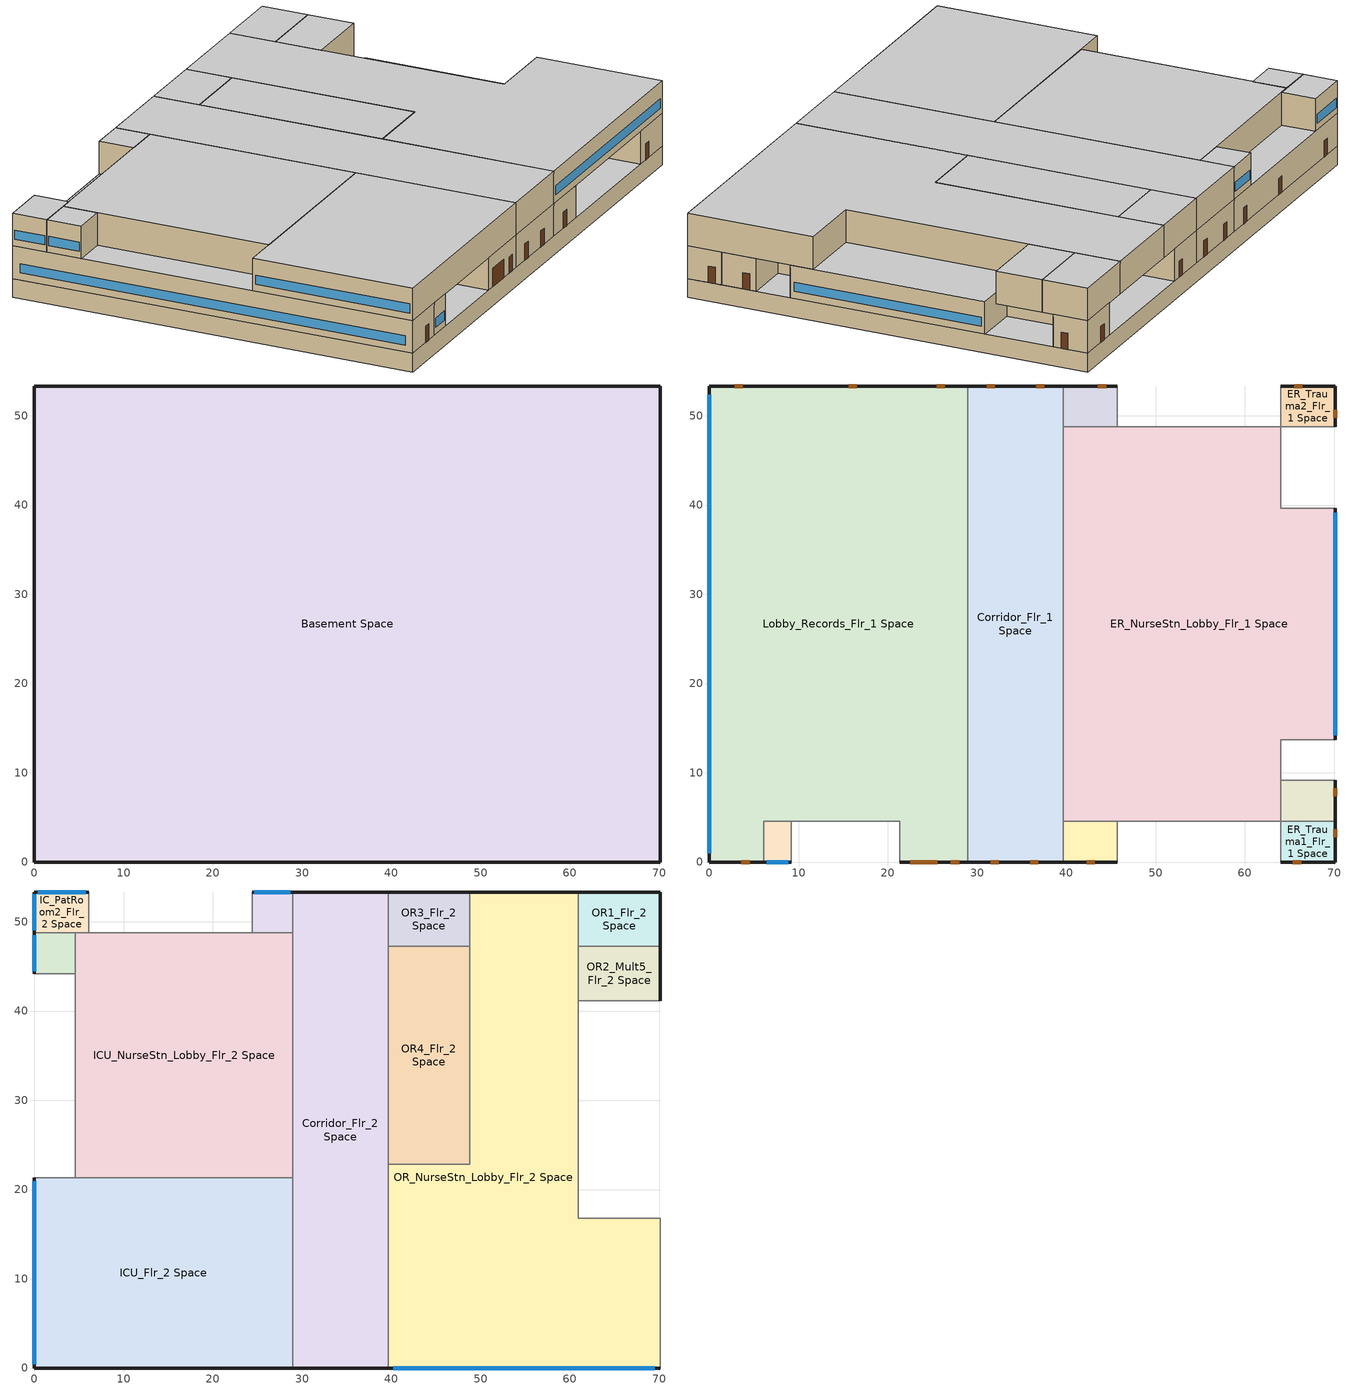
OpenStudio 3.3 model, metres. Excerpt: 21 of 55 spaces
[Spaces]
Basement Space
 floor adiabatic (ext_slab_8in_with_carpet): 70.1,53.34 70.1,0 0,0 0,53.34 z-2.44
 wall ground: 70.1,53.34 0,53.34 0,0 70.1,0 70.1,53.34 z-2.44:0
 ceiling adiabatic (int_slab_ceiling): 70.1,0 70.1,53.34 0,53.34 0,0 z0
ER_Exam1_Mult4_Flr_1 Space
 floor adiabatic (int_slab_floor): 45.72,4.57 45.72,0 39.62,0 39.62,4.57 z0
 wall outside (nonres_ext_wall): 39.62,0 45.72,0 z0:4.27
 wall adiabatic (int_wall): 45.72,0 45.72,4.57 39.62,4.57 39.62,0 z0:4.27
 door (Swinging Door_con): 42.29,0 43.2,0 z0:2.13
 ceiling adiabatic (int_slab_ceiling): 45.72,0 45.72,4.57 39.62,4.57 39.62,0 z4.27
ER_Trauma1_Flr_1 Space
 floor adiabatic (int_slab_floor): 70.1,4.57 70.1,0 64.01,0 64.01,4.57 z0
 wall outside (nonres_ext_wall): 64.01,0 70.1,0 70.1,4.57 z0:4.27
 wall adiabatic (int_wall): 70.1,4.57 64.01,4.57 64.01,0 z0:4.27
 door (Swinging Door_con): 70.1,2.76 70.1,3.67 / 65.38,0 66.29,0 z0:2.13
 ceiling adiabatic (int_slab_ceiling): 70.1,0 70.1,4.57 64.01,4.57 64.01,0 z4.27
ER_Exam3_Mult4_Flr_1 Space
 floor adiabatic (int_slab_floor): 70.1,9.14 70.1,4.57 64.01,4.57 64.01,9.14 z0
 wall outside (nonres_ext_wall): 70.1,4.57 70.1,9.14 z0:4.27
 wall adiabatic (int_wall): 70.1,9.14 64.01,9.14 64.01,4.57 70.1,4.57 z0:4.27
 door (Swinging Door_con): 70.1,7.36 70.1,8.27 z0:2.13
 ceiling adiabatic (int_slab_ceiling): 70.1,4.57 70.1,9.14 64.01,9.14 64.01,4.57 z4.27
ER_Trauma2_Flr_1 Space
 floor adiabatic (int_slab_floor): 70.1,53.34 70.1,48.77 64.01,48.77 64.01,53.34 z0
 wall outside (nonres_ext_wall): 70.1,48.77 70.1,53.34 64.01,53.34 z0:4.27
 wall adiabatic (int_wall): 64.01,53.34 64.01,48.77 70.1,48.77 z0:4.27
 door (Swinging Door_con): 70.1,49.79 70.1,50.7 / 66.43,53.34 65.52,53.34 z0:2.13
 ceiling adiabatic (int_slab_ceiling): 70.1,48.77 70.1,53.34 64.01,53.34 64.01,48.77 z4.27
ER_Triage_Mult4_Flr_1 Space
 floor adiabatic (int_slab_floor): 45.72,53.34 45.72,48.77 39.62,48.77 39.62,53.34 z0
 wall outside (nonres_ext_wall): 45.72,53.34 39.62,53.34 z0:4.27
 wall adiabatic (int_wall): 39.62,53.34 39.62,48.77 45.72,48.77 45.72,53.34 z0:4.27
 door (Swinging Door_con): 44.45,53.34 43.53,53.34 z0:2.13
 ceiling adiabatic (int_slab_ceiling): 45.72,48.77 45.72,53.34 39.62,53.34 39.62,48.77 z4.27
Office1_Mult4_Flr_1 Space
 floor adiabatic (int_slab_floor): 9.14,4.57 9.14,0 6.1,0 6.1,4.57 z0
 wall outside (nonres_ext_wall): 6.1,0 9.14,0 z0:4.27
 wall adiabatic (int_wall): 9.14,0 9.14,4.57 6.1,4.57 6.1,0 z0:4.27
 window (NonreseastWindow_U_0.57_SHGC_0.25): 6.41,0 8.84,0 z0.91:2.13
 ceiling adiabatic (int_slab_ceiling): 9.14,0 9.14,4.57 6.1,4.57 6.1,0 z4.27
Lobby_Records_Flr_1 Space
 floor adiabatic (int_slab_floor): 28.96,53.34 28.96,0 21.34,0 21.34,4.57 6.1,4.57 6.1,0 0,0 0,53.34 z0
 wall outside (nonres_ext_wall): 28.96,53.34 0,53.34 0,0 6.1,0 / 21.34,0 28.96,0 z0:4.27
 wall adiabatic (int_wall): 6.1,0 6.1,4.57 21.34,4.57 21.34,0 z0:4.27
 wall to Corridor_Flr_1 Space (Air_Wall): 28.96,15.24 28.96,53.34 z0:4.27
 wall to Corridor_Flr_1 Space (int_wall): 28.96,0 28.96,15.24 z0:4.27
 window (NonresWindow_U_0.57_SHGC_0.25): 0,52.34 0,1 z0.91:2.13
 door (Swinging Door_con): 27.05,0 27.97,0 / 3.59,0 4.5,0 / 26.37,53.34 25.46,53.34 / 3.75,53.34 2.84,53.34 / 16.51,53.34 15.59,53.34 z0:2.13
 door (Overhead Door_con): 22.48,0 25.53,0 z0:2.44
 ceiling adiabatic (int_slab_ceiling): 28.96,0 28.96,53.34 0,53.34 0,0 6.1,0 6.1,4.57 21.34,4.57 21.34,0 z4.27
Corridor_Flr_1 Space
 floor adiabatic (int_slab_floor): 39.62,53.34 39.62,0 28.96,0 28.96,53.34 z0
 wall outside (nonres_ext_wall): 39.62,53.34 28.96,53.34 / 28.96,0 39.62,0 z0:4.27
 wall adiabatic (int_wall): 39.62,0 39.62,53.34 z0:4.27
 door (Swinging Door_con): 35.95,0 36.87,0 / 31.97,53.34 31.05,53.34 / 31.5,0 32.41,0 / 37.53,53.34 36.62,53.34 z0:2.13
 ceiling adiabatic (int_slab_ceiling): 39.62,0 39.62,53.34 28.96,53.34 28.96,0 z4.27
ER_NurseStn_Lobby_Flr_1 Space
 floor adiabatic (int_slab_floor): 64.01,48.77 64.01,39.62 70.1,39.62 70.1,13.72 64.01,13.72 64.01,4.57 39.62,4.57 39.62,48.77 z0
 wall outside (nonres_ext_wall): 70.1,13.72 70.1,39.62 z0:4.27
 wall adiabatic (int_wall): 70.1,39.62 64.01,39.62 64.01,48.77 39.62,48.77 39.62,4.57 64.01,4.57 64.01,13.72 70.1,13.72 z0:4.27
 window (NonresWindow_U_0.57_SHGC_0.25): 70.1,14.2 70.1,39.14 z0.91:2.13
 ceiling adiabatic (int_slab_ceiling): 64.01,4.57 64.01,13.72 70.1,13.72 70.1,39.62 64.01,39.62 64.01,48.77 39.62,48.77 39.62,4.57 z4.27
IC_PatRoom1_Mult5_Flr_2 Space
 floor adiabatic (int_slab_floor): 28.96,53.34 28.96,48.77 24.38,48.77 24.38,53.34 z4.27
 wall outside (nonres_ext_wall): 28.96,53.34 24.38,53.34 z4.27:8.54
 wall adiabatic (int_wall): 24.38,53.34 24.38,48.77 28.96,48.77 28.96,53.34 z4.27:8.54
 window (NonresWindow_U_0.57_SHGC_0.25): 28.68,53.34 24.66,53.34 z5.18:6.4
 ceiling adiabatic (int_slab_ceiling): 28.96,48.77 28.96,53.34 24.38,53.34 24.38,48.77 z8.54
OR_NurseStn_Lobby_Flr_2 Space
 floor adiabatic (int_slab_floor): 60.96,53.34 60.96,16.76 70.1,16.76 70.1,0 39.62,0 39.62,22.86 48.77,22.86 48.77,53.34 z4.27
 wall outside (nonres_ext_wall): 60.96,53.34 48.77,53.34 / 39.62,0 70.1,0 z4.27:8.54
 wall adiabatic (int_wall): 48.77,53.34 48.77,22.86 39.62,22.86 39.62,0 / 70.1,0 70.1,16.76 60.96,16.76 60.96,53.34 z4.27:8.54
 window (NonreseastWindow_U_0.57_SHGC_0.25): 40.2,0 69.53,0 z5.18:6.4
 ceiling adiabatic (int_slab_ceiling): 70.1,0 70.1,16.76 60.96,16.76 60.96,53.34 48.77,53.34 48.77,22.86 39.62,22.86 39.62,0 z8.54
OR1_Flr_2 Space
 floor adiabatic (int_slab_floor): 70.1,53.34 70.1,47.24 60.96,47.24 60.96,53.34 z4.27
 wall outside (nonres_ext_wall): 70.1,47.24 70.1,53.34 60.96,53.34 z4.27:8.54
 wall adiabatic (int_wall): 60.96,53.34 60.96,47.24 70.1,47.24 z4.27:8.54
 ceiling adiabatic (int_slab_ceiling): 70.1,47.24 70.1,53.34 60.96,53.34 60.96,47.24 z8.54
OR2_Mult5_Flr_2 Space
 floor adiabatic (int_slab_floor): 70.1,47.24 70.1,41.15 60.96,41.15 60.96,47.24 z4.27
 wall outside (nonres_ext_wall): 70.1,41.15 70.1,47.24 z4.27:8.54
 wall adiabatic (int_wall): 70.1,47.24 60.96,47.24 60.96,41.15 70.1,41.15 z4.27:8.54
 ceiling adiabatic (int_slab_ceiling): 70.1,41.15 70.1,47.24 60.96,47.24 60.96,41.15 z8.54
OR4_Flr_2 Space
 floor adiabatic (int_slab_floor): 48.77,47.24 48.77,22.86 39.62,22.86 39.62,47.24 z4.27
 wall adiabatic (int_wall): 48.77,47.24 39.62,47.24 39.62,22.86 48.77,22.86 48.77,47.24 z4.27:8.54
 ceiling adiabatic (int_slab_ceiling): 48.77,22.86 48.77,47.24 39.62,47.24 39.62,22.86 z8.54
OR3_Flr_2 Space
 floor adiabatic (int_slab_floor): 48.77,53.34 48.77,47.24 39.62,47.24 39.62,53.34 z4.27
 wall outside (nonres_ext_wall): 48.77,53.34 39.62,53.34 z4.27:8.54
 wall adiabatic (int_wall): 39.62,53.34 39.62,47.24 48.77,47.24 48.77,53.34 z4.27:8.54
 ceiling adiabatic (int_slab_ceiling): 48.77,47.24 48.77,53.34 39.62,53.34 39.62,47.24 z8.54
IC_PatRoom2_Flr_2 Space
 floor adiabatic (int_slab_floor): 6.1,53.34 6.1,48.77 0,48.77 0,53.34 z4.27
 wall outside (nonres_ext_wall): 6.1,53.34 0,53.34 0,48.77 z4.27:8.54
 wall adiabatic (int_wall): 0,48.77 6.1,48.77 6.1,53.34 z4.27:8.54
 window (NonresWindow_U_0.57_SHGC_0.25): 5.73,53.34 0.37,53.34 / 0,53.07 0,49.04 z5.18:6.4
 ceiling adiabatic (int_slab_ceiling): 6.1,48.77 6.1,53.34 0,53.34 0,48.77 z8.54
IC_PatRoom3_Mult6_Flr_2 Space
 floor adiabatic (int_slab_floor): 4.57,48.77 4.57,44.2 0,44.2 0,48.77 z4.27
 wall outside (nonres_ext_wall): 0,48.77 0,44.2 z4.27:8.54
 wall adiabatic (int_wall): 0,44.2 4.57,44.2 4.57,48.77 0,48.77 z4.27:8.54
 window (NonresWindow_U_0.57_SHGC_0.25): 0,48.49 0,44.47 z5.18:6.4
 ceiling adiabatic (int_slab_ceiling): 4.57,44.2 4.57,48.77 0,48.77 0,44.2 z8.54
ICU_Flr_2 Space
 floor adiabatic (int_slab_floor): 28.96,21.34 28.96,0 0,0 0,21.34 z4.27
 wall outside (nonres_ext_wall): 0,21.34 0,0 28.96,0 z4.27:8.54
 wall adiabatic (int_wall): 28.96,0 28.96,21.34 0,21.34 z4.27:8.54
 window (NonresWindow_U_0.57_SHGC_0.25): 0,20.94 0,0.4 z5.18:6.4
 ceiling adiabatic (int_slab_ceiling): 28.96,0 28.96,21.34 0,21.34 0,0 z8.54
ICU_NurseStn_Lobby_Flr_2 Space
 floor adiabatic (int_slab_floor): 28.96,48.77 28.96,21.34 4.57,21.34 4.57,48.77 z4.27
 wall adiabatic (int_wall): 28.96,48.77 4.57,48.77 4.57,21.34 28.96,21.34 28.96,48.77 z4.27:8.54
 ceiling adiabatic (int_slab_ceiling): 28.96,21.34 28.96,48.77 4.57,48.77 4.57,21.34 z8.54
Corridor_Flr_2 Space
 floor adiabatic (int_slab_floor): 39.62,53.34 39.62,0 28.96,0 28.96,53.34 z4.27
 wall outside (nonres_ext_wall): 39.62,53.34 28.96,53.34 / 28.96,0 39.62,0 z4.27:8.54
 wall adiabatic (int_wall): 39.62,0 39.62,53.34 / 28.96,53.34 28.96,0 z4.27:8.54
 ceiling adiabatic (int_slab_ceiling): 39.62,0 39.62,53.34 28.96,53.34 28.96,0 z8.54
[Site]
Red Bluff: Latitude {deg}=40.15; Longitude {deg}=-122.25; Time Zone {hr}=-8; Elevation {m}=106; Terrain=City
[Building]
Hospital: North Axis {deg}=0; Default Construction Set=189.1-2009 - CZ5 - Office
[SizingPeriod:DesignDay] Rain Indicator=No; Snow Indicator=No; Day of Month=21; Daylight Saving Time Indicator=No; Dry-Bulb Temperature Range Modifier Type=DefaultMultipliers
Name | Maximum Dry-Bulb Temperature {C} | Daily Dry-Bulb Temperature Range {deltaC} | Barometric Pressure {Pa} | Wind Speed {m/s} | Wind Direction {deg} | Sky Clearness | Month | Day Type | Humidity Condition Type | Wetbulb or DewPoint at Maximum Dry-Bulb {C} | Solar Model Indicator | ASHRAE Clear Sky Optical Depth for Beam Irradiance | ASHRAE Clear Sky Optical Depth for Diffuse Irradiance
El Paso International Ap  Ut Ann Htg 99.6% Condns DB | -5.2 | 0 | 87865 | 2.2 | 20 | 0 | 12 | WinterDesignDay | Wetbulb | -5.2 | ASHRAEClearSky
El Paso International Ap  Ut Ann Clg .4% Condns DB=>MWB | 38.1 | 13 | 87865 | 3.9 | 280 |  | 7 | SummerDesignDay | Wetbulb | 18.1 | ASHRAETau | 0.605 | 1.547
Red Bluff Ann Htg 99.6% Condns DB | -1.1 | 0 | 100058 | 2.3 | 320 | 0 | 12 | WinterDesignDay | Wetbulb | -1.1 | ASHRAEClearSky
Red Bluff Ann Hum_n 99.6% Condns DP=>MCDB | 10.8 | 0 | 100058 | 2.3 | 320 | 0 | 12 | WinterDesignDay | Dewpoint | -9.9 | ASHRAEClearSky
[ClimateZones]
Climate Zone Institution Name 1=ASHRAE; Climate Zone Document Name 1=ANSI/ASHRAE Standard 169; Climate Zone Document Year 1=2006; Climate Zone Institution Name 2=CEC; Climate Zone Document Name 2=California Climate Zone Descriptions; Climate Zone Document Year 2=1995; Climate Zone Value 2=11
[Construction]
int_wall: G01 13mm gypsum board, G01 13mm gypsum board
Swinging Door_con: Opaque Door panel_con
Overhead Door_con: Overhead Door_con Panel
int_slab_floor: 100mm Normalweight concrete floor, CP02 CARPET PAD
InteriorFurnishings: Std Wood 6inch
Air_Wall: Air_Wall_Material
ext_slab_8in_with_carpet: 200mm Normalweight concrete floor, CP02 CARPET PAD
int_slab_ceiling: CP02 CARPET PAD, 100mm Normalweight concrete floor
nonres_ext_wall: 200mm Normalweight concrete wall, Nonres_Exterior_Wall_Insulation, G01 13mm gypsum board
NonresWindow_U_0.57_SHGC_0.25: Nonres Window Glazing Layer
NonreseastWindow_U_0.57_SHGC_0.25: Nonres East Glazing Layer
Interior Partition; Interior Door: G05 25mm wood
ExtSlabCarpet 4in ClimateZone 1-8: MAT-CC05 4 HW CONCRETE, CP02 CARPET PAD 1
ASHRAE 189.1-2009 ExtWall Mass ClimateZone 5: 1IN Stucco, 8IN Concrete HW, Wall Insulation [40], 1/2IN Gypsum
ASHRAE 189.1-2009 ExtRoof IEAD ClimateZone 2-5: Roof Membrane, Roof Insulation [21], Metal Decking
Interior Floor: F16 Acoustic tile, F05 Ceiling air space resistance, M11 100mm lightweight concrete
Interior Wall: G01a 19mm gypsum board, F04 Wall air space resistance, G01a 19mm gypsum board
Interior Ceiling: M11 100mm lightweight concrete, F05 Ceiling air space resistance, F16 Acoustic tile
ASHRAE 189.1-2009 ExtWindow ClimateZone 4-5: Theoretical Glass [207]
Exterior Door: F08 Metal surface 1, I01 25mm insulation board
Interior Window: Clear 3mm
[Material]
Name | Roughness | Thickness {m} | Conductivity {W/m-K} | Density {kg/m3} | Specific Heat {J/kg-K} | Thermal Absorptance | Solar Absorptance | Visible Absorptance
G01 13mm gypsum board | Smooth | 0.0127 | 0.16 | 800 | 1090 | 0.9 | 0.7 | 0.5
Std Wood 6inch | MediumSmooth | 0.15 | 0.12 | 540 | 1210 | 0.9 | 0.7 | 0.7
100mm Normalweight concrete floor | MediumRough | 0.1016 | 2.31 | 2322 | 832
200mm Normalweight concrete wall; 200mm Normalweight concrete floor | MediumRough | 0.2032 | 2.31 | 2322 | 832
G05 25mm wood | MediumSmooth | 0.0254 | 0.15 | 608 | 1630 | 0.9 | 0.5 | 0.5
MAT-CC05 4 HW CONCRETE | Rough | 0.1016 | 1.311 | 2240 | 836.8 | 0.9 | 0.85 | 0.85
1IN Stucco | Smooth | 0.0253 | 0.6918 | 1858 | 837 | 0.9 | 0.92 | 0.92
8IN Concrete HW | MediumRough | 0.2033 | 1.7296 | 2243 | 837 | 0.9 | 0.65 | 0.65
Wall Insulation [40] | MediumRough | 0.0794 | 0.0432 | 91 | 837 | 0.9 | 0.5 | 0.5
1/2IN Gypsum | Smooth | 0.0127 | 0.16 | 784.9 | 830 | 0.9 | 0.4 | 0.4
Roof Membrane | VeryRough | 0.0095 | 0.16 | 1121.29 | 1460 | 0.9 | 0.7 | 0.7
Roof Insulation [21] | MediumRough | 0.2105 | 0.049 | 265 | 836.8 | 0.9 | 0.7 | 0.7
Metal Decking | MediumSmooth | 0.0015 | 45.006 | 7680 | 418.4 | 0.9 | 0.6 | 0.6
F16 Acoustic tile | MediumSmooth | 0.0191 | 0.06 | 368 | 590 | 0.9 | 0.3 | 0.3
M11 100mm lightweight concrete | MediumRough | 0.1016 | 0.53 | 1280 | 840 | 0.9 | 0.5 | 0.5
G01a 19mm gypsum board | MediumSmooth | 0.019 | 0.16 | 800 | 1090 | 0.9 | 0.4 | 0.4
F08 Metal surface 1 | Smooth | 0.0008 | 45.28 | 7824 | 500 | 0.9 | 0.7 | 0.7
I01 25mm insulation board | MediumRough | 0.0254 | 0.03 | 43 | 1210 | 0.9 | 0.6 | 0.6
[Material:NoMass] Thermal Absorptance=0.9
Name | Roughness | Thermal Resistance {m2-K/W} | Solar Absorptance | Visible Absorptance
Opaque Door panel_con | MediumRough | 0.251572 | 0.7 | 0.7
Overhead Door_con Panel | MediumRough | 0.352 | 0.7 | 0.7
CP02 CARPET PAD | VeryRough | 0.21648 | 0.7 | 0.8
Air_Wall_Material | Rough | 0.207949 | 0.7
Nonres_Exterior_Wall_Insulation | MediumSmooth | 0.849259 | 0.7 | 0.7
CP02 CARPET PAD 1 | Smooth | 0.1 | 0.8 | 0.8
[WindowMaterial:SimpleGlazingSystem] U-Factor {W/m2-K}=3.23661; Solar Heat Gain Coefficient=0.25; Visible Transmittance=0.25
Nonres Window Glazing Layer; Nonres East Glazing Layer
[DefaultConstructionSet]
189.1-2009 - CZ5 - Office: Default Exterior Surface Constructions=Default Surface Constructions 13; Default Interior Surface Constructions=Default Surface Constructions 14; Default Ground Contact Surface Constructions=Default Surface Constructions 15; Default Exterior SubSurface Constructions=Default Sub Surface Constructions 9; Default Interior SubSurface Constructions=Default Sub Surface Constructions 10; Interior Partition Construction=Interior Partition
[DefaultSurfaceConstructions]
Name | Floor Construction | Wall Construction | Roof Ceiling Construction
Default Surface Constructions 13 | ExtSlabCarpet 4in ClimateZone 1-8 | ASHRAE 189.1-2009 ExtWall Mass ClimateZone 5 | ASHRAE 189.1-2009 ExtRoof IEAD ClimateZone 2-5
Default Surface Constructions 14 | Interior Floor | Interior Wall | Interior Ceiling
Default Surface Constructions 15 | ExtSlabCarpet 4in ClimateZone 1-8 | ExtSlabCarpet 4in ClimateZone 1-8 | ExtSlabCarpet 4in ClimateZone 1-8
[DefaultSubSurfaceConstructions]
Name | Fixed Window Construction | Operable Window Construction | Door Construction | Tubular Daylight Dome Construction | Tubular Daylight Diffuser Construction
Default Sub Surface Constructions 9 | ASHRAE 189.1-2009 ExtWindow ClimateZone 4-5 | ASHRAE 189.1-2009 ExtWindow ClimateZone 4-5 | Exterior Door | Interior Window | Interior Window
Default Sub Surface Constructions 10 | Interior Window | Interior Window | Interior Door
[Material:AirGap]
Name | Thermal Resistance {m2-K/W}
F05 Ceiling air space resistance | 0.18
F04 Wall air space resistance | 0.15
[WindowMaterial:Glazing] Optical Data Type=SpectralAverage; Thickness {m}=0.003; Back Side Solar Reflectance at Normal Incidence=0; Back Side Visible Reflectance at Normal Incidence=0; Infrared Transmittance at Normal Incidence=0; Dirt Correction Factor for Solar and Visible Transmittance=1; Solar Diffusing=No
Name | Solar Transmittance at Normal Incidence | Front Side Solar Reflectance at Normal Incidence | Visible Transmittance at Normal Incidence | Front Side Visible Reflectance at Normal Incidence | Front Side Infrared Hemispherical Emissivity | Back Side Infrared Hemispherical Emissivity | Conductivity {W/m-K}
Theoretical Glass [207] | 0.3311 | 0.6189 | 0.44 | 0.51 | 0.9 | 0.9 | 0.0133
Clear 3mm | 0.837 | 0.075 | 0.898 | 0.081 | 0.84 | 0.84 | 0.9
[ThermalZone] Use Ideal Air Loads=No
Name | Multiplier | Ceiling Height {m} | Volume {m3} | Thermostat
IC_PatRoom1_Mult5_Flr_2 | 5 | 4.2683 | 89.21 | IC_PatRoom1_Mult5_Flr_2 DualSPSched
Basement | 1 | 2.439 | 9120.27 | Basement DualSPSched
ER_Exam1_Mult4_Flr_1 | 4 | 4.2683 | 118.96 | ER_Exam1_Mult4_Flr_1 DualSPSched
ER_Trauma1_Flr_1 | 1 | 4.2683 | 118.96 | ER_Trauma1_Flr_1 DualSPSched
ER_Exam3_Mult4_Flr_1 | 4 | 4.2683 | 118.96 | ER_Exam3_Mult4_Flr_1 DualSPSched
ER_Trauma2_Flr_1 | 1 | 4.2683 | 118.96 | ER_Trauma2_Flr_1 DualSPSched
ER_Triage_Mult4_Flr_1 | 4 | 4.2683 | 118.96 | ER_Triage_Mult4_Flr_1 DualSPSched
Office1_Mult4_Flr_1 | 5 | 4.2683 | 59.5 | Office1_Mult4_Flr_1 DualSPSched
Lobby_Records_Flr_1 | 1 | 4.2683 | 6294.92 | Lobby_Records_Flr_1 DualSPSched
Corridor_Flr_1 | 1 | 4.2683 | 2428.79 | Corridor_Flr_1 DualSPSched
ER_NurseStn_Lobby_Flr_1 | 1 | 4.2683 | 5273.95 | ER_NurseStn_Lobby_Flr_1 DualSPSched
OR1_Flr_2 | 1 | 4.2683 | 237.91 | OR1_Flr_2 DualSPSched
OR2_Mult5_Flr_2 | 5 | 4.2683 | 237.91 | OR2_Mult5_Flr_2 DualSPSched
OR3_Flr_2 | 1 | 4.2683 | 237.91 | OR3_Flr_2 DualSPSched
OR4_Flr_2 | 1 | 4.2683 | 951.7 | OR4_Flr_2 DualSPSched
IC_PatRoom2_Flr_2 | 1 | 4.2683 | 118.96 | IC_PatRoom2_Flr_2 DualSPSched
IC_PatRoom3_Mult6_Flr_2 | 6 | 4.2683 | 89.21 | IC_PatRoom3_Mult6_Flr_2 DualSPSched
ICU_Flr_2 | 1 | 4.2683 | 2637.63 | ICU_Flr_2 DualSPSched
ICU_NurseStn_Lobby_Flr_2 | 1 | 4.2683 | 2854.51 | ICU_NurseStn_Lobby_Flr_2 DualSPSched
Corridor_Flr_2 | 1 | 4.2683 | 2428.79 | Corridor_Flr_2 DualSPSched
OR_NurseStn_Lobby_Flr_2 | 1 | 4.2683 | 4322.24 | OR_NurseStn_Lobby_Flr_2 DualSPSched
[Sizing:Zone] Zone Cooling Design Supply Air Temperature Input Method=SupplyAirTemperature; Zone Cooling Design Supply Air Temperature {C}=12.8; Zone Cooling Design Supply Air Temperature Difference {deltaC}=11.11; Zone Heating Design Supply Air Temperature Input Method=SupplyAirTemperature; Zone Heating Design Supply Air Temperature {C}=40; Zone Heating Design Supply Air Temperature Difference {deltaC}=11.11; Zone Cooling Design Supply Air Humidity Ratio {kg-H2O/kg-air}=0.0085; Zone Heating Design Supply Air Humidity Ratio {kg-H2O/kg-air}=0.008; Cooling Design Air Flow Rate {m3/s}=0; Cooling Minimum Air Flow {m3/s}=0; Cooling Minimum Air Flow Fraction=0; Heating Design Air Flow Method=DesignDay; Heating Design Air Flow Rate {m3/s}=0; Account for Dedicated Outdoor Air System=No; Dedicated Outdoor Air System Control Strategy=NeutralSupplyAir; Dedicated Outdoor Air Low Setpoint Temperature for Design {C}=autosize; Dedicated Outdoor Air High Setpoint Temperature for Design {C}=autosize
Name | Cooling Design Air Flow Method | Design Zone Air Distribution Effectiveness in Cooling Mode | Design Zone Air Distribution Effectiveness in Heating Mode | Design Minimum Zone Ventilation Efficiency | Cooling Minimum Air Flow per Zone Floor Area {m3/s-m2}
Corridor_NW_Flr_3; PhysTherapy_Flr_3; Corridor_Flr_5; Basement; Office1_Mult4_Flr_1; Lobby_Records_Flr_1; Corridor_Flr_1; ER_NurseStn_Lobby_Flr_1 | DesignDay | 1 | 1 | 0.6
PatRoom8_Flr_4; IC_PatRoom1_Mult5_Flr_2; PatRoom2_Flr_3; IC_PatRoom2_Flr_2; IC_PatRoom3_Mult6_Flr_2; ICU_Flr_2; PatRoom1_Mult10_Flr_4; PatRoom8_Flr_3 | DesignDayWithLimit |  |  |  | 0.00711111
ER_Exam1_Mult4_Flr_1; ER_Trauma1_Flr_1; ER_Exam3_Mult4_Flr_1; ER_Trauma2_Flr_1; ER_Triage_Mult4_Flr_1 | DesignDayWithLimit |  |  |  | 0.0142221
OR1_Flr_2; OR2_Mult5_Flr_2; OR3_Flr_2; OR4_Flr_2 | DesignDayWithLimit |  |  |  | 0.0177769
[Space] Part of Total Floor Area=Yes
Name | Thermal Zone | Design Specification Outdoor Air Object
IC_PatRoom1_Mult5_Flr_2 Space | IC_PatRoom1_Mult5_Flr_2 | SZ DSOA IC_PatRoom1_Mult5_Flr_2
Basement Space | Basement | SZ DSOA Basement
ER_Exam1_Mult4_Flr_1 Space | ER_Exam1_Mult4_Flr_1 | SZ DSOA ER_Exam1_Mult4_Flr_1
ER_Trauma1_Flr_1 Space | ER_Trauma1_Flr_1 | SZ DSOA ER_Trauma1_Flr_1
ER_Exam3_Mult4_Flr_1 Space | ER_Exam3_Mult4_Flr_1 | SZ DSOA ER_Exam3_Mult4_Flr_1
ER_Trauma2_Flr_1 Space | ER_Trauma2_Flr_1 | SZ DSOA ER_Trauma2_Flr_1
ER_Triage_Mult4_Flr_1 Space | ER_Triage_Mult4_Flr_1 | SZ DSOA ER_Triage_Mult4_Flr_1
Office1_Mult4_Flr_1 Space | Office1_Mult4_Flr_1 | SZ DSOA Office1_Mult4_Flr_1
Lobby_Records_Flr_1 Space | Lobby_Records_Flr_1 | SZ DSOA Lobby_Records_Flr_1
Corridor_Flr_1 Space | Corridor_Flr_1 | SZ DSOA Corridor_Flr_1
ER_NurseStn_Lobby_Flr_1 Space | ER_NurseStn_Lobby_Flr_1 | SZ DSOA ER_NurseStn_Lobby_Flr_1
OR1_Flr_2 Space | OR1_Flr_2 | SZ DSOA OR1_Flr_2
OR2_Mult5_Flr_2 Space | OR2_Mult5_Flr_2 | SZ DSOA OR2_Mult5_Flr_2
OR3_Flr_2 Space | OR3_Flr_2 | SZ DSOA OR3_Flr_2
OR4_Flr_2 Space | OR4_Flr_2 | SZ DSOA OR4_Flr_2
IC_PatRoom2_Flr_2 Space | IC_PatRoom2_Flr_2 | SZ DSOA IC_PatRoom2_Flr_2
IC_PatRoom3_Mult6_Flr_2 Space | IC_PatRoom3_Mult6_Flr_2 | SZ DSOA IC_PatRoom3_Mult6_Flr_2
ICU_Flr_2 Space | ICU_Flr_2 | SZ DSOA ICU_Flr_2
ICU_NurseStn_Lobby_Flr_2 Space | ICU_NurseStn_Lobby_Flr_2 | SZ DSOA ICU_NurseStn_Lobby_Flr_2
Corridor_Flr_2 Space | Corridor_Flr_2 | SZ DSOA Corridor_Flr_2
OR_NurseStn_Lobby_Flr_2 Space | OR_NurseStn_Lobby_Flr_2 | SZ DSOA OR_NurseStn_Lobby_Flr_2
[ThermostatSetpoint:DualSetpoint] Heating Setpoint Temperature Schedule=HTGSETP_SCH; Cooling Setpoint Temperature Schedule=CLGSETP_SCH
IC_PatRoom1_Mult5_Flr_2 DualSPSched; Basement DualSPSched; ER_Exam1_Mult4_Flr_1 DualSPSched; ER_Trauma1_Flr_1 DualSPSched; ER_Exam3_Mult4_Flr_1 DualSPSched; ER_Trauma2_Flr_1 DualSPSched; ER_Triage_Mult4_Flr_1 DualSPSched; Office1_Mult4_Flr_1 DualSPSched; Lobby_Records_Flr_1 DualSPSched; Corridor_Flr_1 DualSPSched; ER_NurseStn_Lobby_Flr_1 DualSPSched; OR1_Flr_2 DualSPSched; OR2_Mult5_Flr_2 DualSPSched; OR3_Flr_2 DualSPSched; OR4_Flr_2 DualSPSched; IC_PatRoom2_Flr_2 DualSPSched; IC_PatRoom3_Mult6_Flr_2 DualSPSched; ICU_Flr_2 DualSPSched; ICU_NurseStn_Lobby_Flr_2 DualSPSched; Corridor_Flr_2 DualSPSched; OR_NurseStn_Lobby_Flr_2 DualSPSched
[People:Definition] Number of People Calculation Method=People; Fraction Radiant=0.3; Enable ASHRAE 55 Comfort Warnings=No; Mean Radiant Temperature Calculation Type=ZoneAveraged; Thermal Comfort Model Type 1=FANGER
Name | Number of People {people}
Corridor_Flr_1 Definition; Corridor_Flr_2 Definition | 6.1228
Basement Definition | 100.5885
ER_Exam1_Mult4_Flr_1 Definition; ER_Trauma1_Flr_1 Definition; ER_Exam3_Mult4_Flr_1 Definition; ER_Trauma2_Flr_1 Definition; ER_Triage_Mult4_Flr_1 Definition | 5.9976
Office1_Mult4_Flr_1 Definition | 1.05
Lobby_Records_Flr_1 Definition | 21.1586
ER_NurseStn_Lobby_Flr_1 Definition | 17.7269
OR1_Flr_2 Definition; OR2_Mult5_Flr_2 Definition; OR3_Flr_2 Definition | 2.9988
OR4_Flr_2 Definition | 11.9956
IC_PatRoom1_Mult5_Flr_2 Definition; IC_PatRoom3_Mult6_Flr_2 Definition | 1.1244
IC_PatRoom2_Flr_2 Definition | 1.4994
ICU_Flr_2 Definition | 33.2462
ICU_NurseStn_Lobby_Flr_2 Definition | 9.5946
OR_NurseStn_Lobby_Flr_2 Definition | 14.528
[People] Activity Level Schedule=ACTIVITY_SCH; Work Efficiency Schedule=WORK_EFF_SCH; Clothing Insulation Schedule=CLOTHING_SCH; Air Velocity Schedule=AIR_VELO_SCH; Multiplier=1
Name | People Definition | Space or SpaceType | Number of People Schedule
Corridor_Flr_1 | Corridor_Flr_1 Definition | Corridor_Flr_1 Space | BLDG_OCC_EXTD_SCH
Basement | Basement Definition | Basement Space | BLDG_OCC_SCH
ER_Exam1_Mult4_Flr_1 | ER_Exam1_Mult4_Flr_1 Definition | ER_Exam1_Mult4_Flr_1 Space | BLDG_OCC_EXTD_SCH
ER_Trauma1_Flr_1 | ER_Trauma1_Flr_1 Definition | ER_Trauma1_Flr_1 Space | BLDG_OCC_EXTD_SCH
ER_Exam3_Mult4_Flr_1 | ER_Exam3_Mult4_Flr_1 Definition | ER_Exam3_Mult4_Flr_1 Space | BLDG_OCC_EXTD_SCH
ER_Trauma2_Flr_1 | ER_Trauma2_Flr_1 Definition | ER_Trauma2_Flr_1 Space | BLDG_OCC_EXTD_SCH
ER_Triage_Mult4_Flr_1 | ER_Triage_Mult4_Flr_1 Definition | ER_Triage_Mult4_Flr_1 Space | BLDG_OCC_EXTD_SCH
Office1_Mult4_Flr_1 | Office1_Mult4_Flr_1 Definition | Office1_Mult4_Flr_1 Space | BLDG_OCC_SCH
Lobby_Records_Flr_1 | Lobby_Records_Flr_1 Definition | Lobby_Records_Flr_1 Space | BLDG_OCC_SCH
ER_NurseStn_Lobby_Flr_1 | ER_NurseStn_Lobby_Flr_1 Definition | ER_NurseStn_Lobby_Flr_1 Space | BLDG_OCC_EXTD_SCH
OR1_Flr_2 | OR1_Flr_2 Definition | OR1_Flr_2 Space | BLDG_OCC_SCH
OR2_Mult5_Flr_2 | OR2_Mult5_Flr_2 Definition | OR2_Mult5_Flr_2 Space | BLDG_OCC_SCH
OR3_Flr_2 | OR3_Flr_2 Definition | OR3_Flr_2 Space | BLDG_OCC_SCH
OR4_Flr_2 | OR4_Flr_2 Definition | OR4_Flr_2 Space | BLDG_OCC_SCH
IC_PatRoom1_Mult5_Flr_2 | IC_PatRoom1_Mult5_Flr_2 Definition | IC_PatRoom1_Mult5_Flr_2 Space | BLDG_OCC_EXTD_SCH
IC_PatRoom2_Flr_2 | IC_PatRoom2_Flr_2 Definition | IC_PatRoom2_Flr_2 Space | BLDG_OCC_EXTD_SCH
IC_PatRoom3_Mult6_Flr_2 | IC_PatRoom3_Mult6_Flr_2 Definition | IC_PatRoom3_Mult6_Flr_2 Space | BLDG_OCC_EXTD_SCH
ICU_Flr_2 | ICU_Flr_2 Definition | ICU_Flr_2 Space | BLDG_OCC_EXTD_SCH
ICU_NurseStn_Lobby_Flr_2 | ICU_NurseStn_Lobby_Flr_2 Definition | ICU_NurseStn_Lobby_Flr_2 Space | BLDG_OCC_EXTD_SCH
Corridor_Flr_2 | Corridor_Flr_2 Definition | Corridor_Flr_2 Space | BLDG_OCC_EXTD_SCH
OR_NurseStn_Lobby_Flr_2 | OR_NurseStn_Lobby_Flr_2 Definition | OR_NurseStn_Lobby_Flr_2 Space | BLDG_OCC_EXTD_SCH
[Lights:Definition] Design Level Calculation Method=Watts/Area; Fraction Radiant=0.7; Fraction Visible=0.2; Return Air Fraction=0; Return Air Fraction Calculated from Plenum Temperature=No
Name | Watts per Space Floor Area {W/m2}
IC_PatRoom1_Mult5_Flr_2_Lights Definition; IC_PatRoom2_Flr_2_Lights Definition; IC_PatRoom3_Mult6_Flr_2_Lights Definition; ICU_Flr_2_Lights Definition | 8.61113
OR1_Flr_2_Lights Definition; OR2_Mult5_Flr_2_Lights Definition; OR3_Flr_2_Lights Definition; OR4_Flr_2_Lights Definition | 23.6806
Basement_Lights Definition; Office1_Mult4_Flr_1_Lights Definition; Corridor_Flr_1_Lights Definition; ICU_NurseStn_Lobby_Flr_2_Lights Definition; Corridor_Flr_2_Lights Definition | 10.7639
ER_Exam1_Mult4_Flr_1_Lights Definition; ER_Trauma1_Flr_1_Lights Definition; ER_Exam3_Mult4_Flr_1_Lights Definition; ER_Trauma2_Flr_1_Lights Definition; ER_Triage_Mult4_Flr_1_Lights Definition | 29.0626
Lobby_Records_Flr_1_Lights Definition | 13.7778
ER_NurseStn_Lobby_Flr_1_Lights Definition | 12.0556
OR_NurseStn_Lobby_Flr_2_Lights Definition | 12.7014
[Lights] Fraction Replaceable=1
Name | Lights Definition | Space or SpaceType | Schedule
IC_PatRoom1_Mult5_Flr_2_Lights | IC_PatRoom1_Mult5_Flr_2_Lights Definition | IC_PatRoom1_Mult5_Flr_2 Space | BLDG_LIGHT_EXTD_SCH
OR1_Flr_2_Lights | OR1_Flr_2_Lights Definition | OR1_Flr_2 Space | BLDG_LIGHT_SCH
Basement_Lights | Basement_Lights Definition | Basement Space | BLDG_LIGHT_OFFICE_BSMT_SCH
ER_Exam1_Mult4_Flr_1_Lights | ER_Exam1_Mult4_Flr_1_Lights Definition | ER_Exam1_Mult4_Flr_1 Space | BLDG_LIGHT_EXAM_SCH
ER_Trauma1_Flr_1_Lights | ER_Trauma1_Flr_1_Lights Definition | ER_Trauma1_Flr_1 Space | BLDG_LIGHT_EXTD_SCH
ER_Exam3_Mult4_Flr_1_Lights | ER_Exam3_Mult4_Flr_1_Lights Definition | ER_Exam3_Mult4_Flr_1 Space | BLDG_LIGHT_EXAM_SCH
ER_Trauma2_Flr_1_Lights | ER_Trauma2_Flr_1_Lights Definition | ER_Trauma2_Flr_1 Space | BLDG_LIGHT_EXTD_SCH
ER_Triage_Mult4_Flr_1_Lights | ER_Triage_Mult4_Flr_1_Lights Definition | ER_Triage_Mult4_Flr_1 Space | BLDG_LIGHT_EXTD_SCH
Office1_Mult4_Flr_1_Lights | Office1_Mult4_Flr_1_Lights Definition | Office1_Mult4_Flr_1 Space | BLDG_LIGHT_OFFICE_SCH
Lobby_Records_Flr_1_Lights | Lobby_Records_Flr_1_Lights Definition | Lobby_Records_Flr_1 Space | BLDG_LIGHT_LOBBYFLR1_SCH
Corridor_Flr_1_Lights | Corridor_Flr_1_Lights Definition | Corridor_Flr_1 Space | BLDG_LIGHT_CORRIDOR_SCH
ER_NurseStn_Lobby_Flr_1_Lights | ER_NurseStn_Lobby_Flr_1_Lights Definition | ER_NurseStn_Lobby_Flr_1 Space | BLDG_LIGHT_NURSEFLR1_SCH
OR2_Mult5_Flr_2_Lights | OR2_Mult5_Flr_2_Lights Definition | OR2_Mult5_Flr_2 Space | BLDG_LIGHT_SCH
OR3_Flr_2_Lights | OR3_Flr_2_Lights Definition | OR3_Flr_2 Space | BLDG_LIGHT_SCH
OR4_Flr_2_Lights | OR4_Flr_2_Lights Definition | OR4_Flr_2 Space | BLDG_LIGHT_SCH
IC_PatRoom2_Flr_2_Lights | IC_PatRoom2_Flr_2_Lights Definition | IC_PatRoom2_Flr_2 Space | BLDG_LIGHT_EXTD_SCH
IC_PatRoom3_Mult6_Flr_2_Lights | IC_PatRoom3_Mult6_Flr_2_Lights Definition | IC_PatRoom3_Mult6_Flr_2 Space | BLDG_LIGHT_EXTD_SCH
ICU_Flr_2_Lights | ICU_Flr_2_Lights Definition | ICU_Flr_2 Space | BLDG_LIGHT_EXTD_SCH
ICU_NurseStn_Lobby_Flr_2_Lights | ICU_NurseStn_Lobby_Flr_2_Lights Definition | ICU_NurseStn_Lobby_Flr_2 Space | BLDG_LIGHT_EXTD_SCH
Corridor_Flr_2_Lights | Corridor_Flr_2_Lights Definition | Corridor_Flr_2 Space | BLDG_LIGHT_CORRIDOR_SCH
OR_NurseStn_Lobby_Flr_2_Lights | OR_NurseStn_Lobby_Flr_2_Lights Definition | OR_NurseStn_Lobby_Flr_2 Space | BLDG_LIGHT_NURSEFLR234_SCH
[SpaceInfiltration:DesignFlowRate] Schedule=INFIL_SCH_PNNL; Design Flow Rate Calculation Method=Flow/ExteriorArea; Flow per Exterior Surface Area {m3/s-m2}=0.00102413; Constant Term Coefficient=0; Temperature Term Coefficient=0; Velocity Term Coefficient=0.224; Velocity Squared Term Coefficient=0
Name | Space or SpaceType
OR1_Flr_2_Infiltration | OR1_Flr_2 Space
Basement_Infiltration | Basement Space
ER_Exam1_Mult4_Flr_1_Infiltration | ER_Exam1_Mult4_Flr_1 Space
ER_Trauma1_Flr_1_Infiltration | ER_Trauma1_Flr_1 Space
ER_Exam3_Mult4_Flr_1_Infiltration | ER_Exam3_Mult4_Flr_1 Space
ER_Trauma2_Flr_1_Infiltration | ER_Trauma2_Flr_1 Space
ER_Triage_Mult4_Flr_1_Infiltration | ER_Triage_Mult4_Flr_1 Space
Office1_Mult4_Flr_1_Infiltration | Office1_Mult4_Flr_1 Space
Lobby_Records_Flr_1_Infiltration | Lobby_Records_Flr_1 Space
Corridor_Flr_1_Infiltration | Corridor_Flr_1 Space
ER_NurseStn_Lobby_Flr_1_Infiltration | ER_NurseStn_Lobby_Flr_1 Space
OR2_Mult5_Flr_2_Infiltration | OR2_Mult5_Flr_2 Space
OR3_Flr_2_Infiltration | OR3_Flr_2 Space
OR4_Flr_2_Infiltration | OR4_Flr_2 Space
IC_PatRoom1_Mult5_Flr_2_Infiltration | IC_PatRoom1_Mult5_Flr_2 Space
IC_PatRoom2_Flr_2_Infiltration | IC_PatRoom2_Flr_2 Space
IC_PatRoom3_Mult6_Flr_2_Infiltration | IC_PatRoom3_Mult6_Flr_2 Space
ICU_Flr_2_Infiltration | ICU_Flr_2 Space
ICU_NurseStn_Lobby_Flr_2_Infiltration | ICU_NurseStn_Lobby_Flr_2 Space
Corridor_Flr_2_Infiltration | Corridor_Flr_2 Space
OR_NurseStn_Lobby_Flr_2_Infiltration | OR_NurseStn_Lobby_Flr_2 Space
[InternalMass:Definition] Construction=InteriorFurnishings; Design Level Calculation Method=SurfaceArea
Name | Surface Area {m2}
Basement_InternalMass_1 Definition | 7478.69
ER_Exam1_Mult4_Flr_1_InternalMass_1 Definition; ER_Trauma1_Flr_1_InternalMass_1 Definition; ER_Exam3_Mult4_Flr_1_InternalMass_1 Definition; ER_Trauma2_Flr_1_InternalMass_1 Definition; ER_Triage_Mult4_Flr_1_InternalMass_1 Definition; IC_PatRoom2_Flr_2_InternalMass_1 Definition | 55.7418
Office1_Mult4_Flr_1_InternalMass_1 Definition | 27.8709
Lobby_Records_Flr_1_InternalMass_1 Definition | 2949.62
Corridor_Flr_1_InternalMass_1 Definition; Corridor_Flr_2_InternalMass_1 Definition | 1138.06
ER_NurseStn_Lobby_Flr_1_InternalMass_1 Definition | 2471.22
OR1_Flr_2_InternalMass_1 Definition; OR2_Mult5_Flr_2_InternalMass_1 Definition; OR3_Flr_2_InternalMass_1 Definition | 111.4836
OR4_Flr_2_InternalMass_1 Definition | 445.9346
IC_PatRoom1_Mult5_Flr_2_InternalMass_1 Definition; IC_PatRoom3_Mult6_Flr_2_InternalMass_1 Definition | 41.8064
ICU_Flr_2_InternalMass_1 Definition | 1235.93
ICU_NurseStn_Lobby_Flr_2_InternalMass_1 Definition | 1337.54
OR_NurseStn_Lobby_Flr_2_InternalMass_1 Definition | 2025.29
[InternalMass] Multiplier=1
Name | Internal Mass Definition | Space or SpaceType
Basement_InternalMass_1 | Basement_InternalMass_1 Definition | Basement Space
ER_Exam1_Mult4_Flr_1_InternalMass_1 | ER_Exam1_Mult4_Flr_1_InternalMass_1 Definition | ER_Exam1_Mult4_Flr_1 Space
ER_Trauma1_Flr_1_InternalMass_1 | ER_Trauma1_Flr_1_InternalMass_1 Definition | ER_Trauma1_Flr_1 Space
ER_Exam3_Mult4_Flr_1_InternalMass_1 | ER_Exam3_Mult4_Flr_1_InternalMass_1 Definition | ER_Exam3_Mult4_Flr_1 Space
ER_Trauma2_Flr_1_InternalMass_1 | ER_Trauma2_Flr_1_InternalMass_1 Definition | ER_Trauma2_Flr_1 Space
ER_Triage_Mult4_Flr_1_InternalMass_1 | ER_Triage_Mult4_Flr_1_InternalMass_1 Definition | ER_Triage_Mult4_Flr_1 Space
Office1_Mult4_Flr_1_InternalMass_1 | Office1_Mult4_Flr_1_InternalMass_1 Definition | Office1_Mult4_Flr_1 Space
Lobby_Records_Flr_1_InternalMass_1 | Lobby_Records_Flr_1_InternalMass_1 Definition | Lobby_Records_Flr_1 Space
Corridor_Flr_1_InternalMass_1 | Corridor_Flr_1_InternalMass_1 Definition | Corridor_Flr_1 Space
ER_NurseStn_Lobby_Flr_1_InternalMass_1 | ER_NurseStn_Lobby_Flr_1_InternalMass_1 Definition | ER_NurseStn_Lobby_Flr_1 Space
OR1_Flr_2_InternalMass_1 | OR1_Flr_2_InternalMass_1 Definition | OR1_Flr_2 Space
OR2_Mult5_Flr_2_InternalMass_1 | OR2_Mult5_Flr_2_InternalMass_1 Definition | OR2_Mult5_Flr_2 Space
OR3_Flr_2_InternalMass_1 | OR3_Flr_2_InternalMass_1 Definition | OR3_Flr_2 Space
OR4_Flr_2_InternalMass_1 | OR4_Flr_2_InternalMass_1 Definition | OR4_Flr_2 Space
IC_PatRoom1_Mult5_Flr_2_InternalMass_1 | IC_PatRoom1_Mult5_Flr_2_InternalMass_1 Definition | IC_PatRoom1_Mult5_Flr_2 Space
IC_PatRoom2_Flr_2_InternalMass_1 | IC_PatRoom2_Flr_2_InternalMass_1 Definition | IC_PatRoom2_Flr_2 Space
IC_PatRoom3_Mult6_Flr_2_InternalMass_1 | IC_PatRoom3_Mult6_Flr_2_InternalMass_1 Definition | IC_PatRoom3_Mult6_Flr_2 Space
ICU_Flr_2_InternalMass_1 | ICU_Flr_2_InternalMass_1 Definition | ICU_Flr_2 Space
ICU_NurseStn_Lobby_Flr_2_InternalMass_1 | ICU_NurseStn_Lobby_Flr_2_InternalMass_1 Definition | ICU_NurseStn_Lobby_Flr_2 Space
Corridor_Flr_2_InternalMass_1 | Corridor_Flr_2_InternalMass_1 Definition | Corridor_Flr_2 Space
OR_NurseStn_Lobby_Flr_2_InternalMass_1 | OR_NurseStn_Lobby_Flr_2_InternalMass_1 Definition | OR_NurseStn_Lobby_Flr_2 Space
[ElectricEquipment:Definition] Design Level Calculation Method=EquipmentLevel; Fraction Latent=0; Fraction Radiant=0.5; Fraction Lost=0
Name | Design Level {W}
ER_Exam3_Mult4_Flr_1_MiscPlug_Equip Definition; ER_Exam1_Mult4_Flr_1_MiscPlug_Equip Definition | 449.8365
IC_PatRoom3_Mult6_Flr_2_MiscPlug_Equip Definition; IC_PatRoom1_Mult5_Flr_2_MiscPlug_Equip Definition | 674.7548
OR3_Flr_2_MiscPlug_Equip Definition; OR2_Mult5_Flr_2_MiscPlug_Equip Definition; OR1_Flr_2_MiscPlug_Equip Definition | 2399.13
Basement_MiscPlug_Equip Definition | 30176.5
ER_Trauma1_Flr_1_MiscPlug_Equip Definition; ER_Trauma2_Flr_1_MiscPlug_Equip Definition | 1199.56
ER_Triage_Mult4_Flr_1_MiscPlug_Equip Definition | 599.9803
Office1_Mult4_Flr_1_MiscPlug_Equip Definition | 164.9958
Lobby_Records_Flr_1_MiscPlug_Equip Definition | 1592.8
ER_NurseStn_Lobby_Flr_1_MiscPlug_Equip Definition | 18077
OR4_Flr_2_MiscPlug_Equip Definition | 9596.51
IC_PatRoom2_Flr_2_MiscPlug_Equip Definition | 899.673
ICU_Flr_2_MiscPlug_Equip Definition | 19947.9
ICU_NurseStn_Lobby_Flr_2_MiscPlug_Equip Definition | 14391.9
OR_NurseStn_Lobby_Flr_2_MiscPlug_Equip Definition | 11331.5
[ElectricEquipment]
Name | Electric Equipment Definition | Space or SpaceType | Schedule
ER_Exam3_Mult4_Flr_1_MiscPlug_Equip | ER_Exam3_Mult4_Flr_1_MiscPlug_Equip Definition | ER_Exam3_Mult4_Flr_1 Space | BLDG_EQUIP_EXTD_SCH
IC_PatRoom3_Mult6_Flr_2_MiscPlug_Equip | IC_PatRoom3_Mult6_Flr_2_MiscPlug_Equip Definition | IC_PatRoom3_Mult6_Flr_2 Space | BLDG_EQUIP_EXTD_SCH
OR3_Flr_2_MiscPlug_Equip | OR3_Flr_2_MiscPlug_Equip Definition | OR3_Flr_2 Space | BLDG_EQUIP_SCH
OR2_Mult5_Flr_2_MiscPlug_Equip | OR2_Mult5_Flr_2_MiscPlug_Equip Definition | OR2_Mult5_Flr_2 Space | BLDG_EQUIP_SCH
Basement_MiscPlug_Equip | Basement_MiscPlug_Equip Definition | Basement Space | BLDG_EQUIP_SCH
ER_Exam1_Mult4_Flr_1_MiscPlug_Equip | ER_Exam1_Mult4_Flr_1_MiscPlug_Equip Definition | ER_Exam1_Mult4_Flr_1 Space | BLDG_EQUIP_EXTD_SCH
ER_Trauma1_Flr_1_MiscPlug_Equip | ER_Trauma1_Flr_1_MiscPlug_Equip Definition | ER_Trauma1_Flr_1 Space | BLDG_EQUIP_EXTD_SCH
ER_Trauma2_Flr_1_MiscPlug_Equip | ER_Trauma2_Flr_1_MiscPlug_Equip Definition | ER_Trauma2_Flr_1 Space | BLDG_EQUIP_EXTD_SCH
ER_Triage_Mult4_Flr_1_MiscPlug_Equip | ER_Triage_Mult4_Flr_1_MiscPlug_Equip Definition | ER_Triage_Mult4_Flr_1 Space | BLDG_EQUIP_EXTD_SCH
Office1_Mult4_Flr_1_MiscPlug_Equip | Office1_Mult4_Flr_1_MiscPlug_Equip Definition | Office1_Mult4_Flr_1 Space | BLDG_EQUIP_SCH
Lobby_Records_Flr_1_MiscPlug_Equip | Lobby_Records_Flr_1_MiscPlug_Equip Definition | Lobby_Records_Flr_1 Space | BLDG_EQUIP_SCH
ER_NurseStn_Lobby_Flr_1_MiscPlug_Equip | ER_NurseStn_Lobby_Flr_1_MiscPlug_Equip Definition | ER_NurseStn_Lobby_Flr_1 Space | BLDG_EQUIP_EXTD_SCH
OR1_Flr_2_MiscPlug_Equip | OR1_Flr_2_MiscPlug_Equip Definition | OR1_Flr_2 Space | BLDG_EQUIP_SCH
OR4_Flr_2_MiscPlug_Equip | OR4_Flr_2_MiscPlug_Equip Definition | OR4_Flr_2 Space | BLDG_EQUIP_SCH
IC_PatRoom1_Mult5_Flr_2_MiscPlug_Equip | IC_PatRoom1_Mult5_Flr_2_MiscPlug_Equip Definition | IC_PatRoom1_Mult5_Flr_2 Space | BLDG_EQUIP_EXTD_SCH
IC_PatRoom2_Flr_2_MiscPlug_Equip | IC_PatRoom2_Flr_2_MiscPlug_Equip Definition | IC_PatRoom2_Flr_2 Space | BLDG_EQUIP_EXTD_SCH
ICU_Flr_2_MiscPlug_Equip | ICU_Flr_2_MiscPlug_Equip Definition | ICU_Flr_2 Space | BLDG_EQUIP_EXTD_SCH
ICU_NurseStn_Lobby_Flr_2_MiscPlug_Equip | ICU_NurseStn_Lobby_Flr_2_MiscPlug_Equip Definition | ICU_NurseStn_Lobby_Flr_2 Space | BLDG_EQUIP_EXTD_SCH
OR_NurseStn_Lobby_Flr_2_MiscPlug_Equip | OR_NurseStn_Lobby_Flr_2_MiscPlug_Equip Definition | OR_NurseStn_Lobby_Flr_2 Space | BLDG_EQUIP_EXTD_SCH
[DesignSpecification:OutdoorAir]
Name | Outdoor Air Flow per Floor Area {m3/s-m2}
SZ DSOA Lobby_Records_Flr_1 | 0.000135458
SZ DSOA Basement; SZ DSOA Corridor_Flr_1; SZ DSOA Corridor_Flr_2 | 0.000253984
SZ DSOA ER_Exam1_Mult4_Flr_1; SZ DSOA ER_Trauma1_Flr_1; SZ DSOA ER_Exam3_Mult4_Flr_1; SZ DSOA ER_Trauma2_Flr_1; SZ DSOA ER_Triage_Mult4_Flr_1 | 0.00237022
SZ DSOA Office1_Mult4_Flr_1 | 0.000711155
SZ DSOA ER_NurseStn_Lobby_Flr_1; SZ DSOA ICU_NurseStn_Lobby_Flr_2; SZ DSOA OR_NurseStn_Lobby_Flr_2 | 0.000101594
SZ DSOA OR1_Flr_2; SZ DSOA OR2_Mult5_Flr_2; SZ DSOA OR3_Flr_2; SZ DSOA OR4_Flr_2 | 0.00355518
SZ DSOA IC_PatRoom1_Mult5_Flr_2; SZ DSOA IC_PatRoom2_Flr_2; SZ DSOA IC_PatRoom3_Mult6_Flr_2; SZ DSOA ICU_Flr_2 | 0.00237024
[Exterior:FuelEquipment:Definition]
Name | Design Level {W}
Elevators Definition | 162963
Elevators_Lights_Fan Definition | 1295.2
[Exterior:FuelEquipment] Fuel Use Type=Electricity
Name | Exterior Fuel Equipment Definition | Schedule
Elevators | Elevators Definition | BLDG_ELEVATORS
Elevators_Lights_Fan | Elevators_Lights_Fan Definition | ELEV_LIGHT_FAN_SCH_24_7
[Exterior:Lights:Definition]
Exterior_Lights Definition: Design Level {W}=16636
[Exterior:Lights]
Exterior_Lights: Exterior Lights Definition=Exterior_Lights Definition; Schedule=Exterior_Lgt_ALWAYS_ON; Control Option=AstronomicalClock
[Schedule:Compact]
HTGSETP_SCH: Through: 12/31, For: ALLDays, Until: 24:00, 21
CLGSETP_SCH: Through: 12/31, For: AllDays, Until: 24:00, 24
BLDG_OCC_SCH: Through: 12/31, For: Weekdays, Until: 07:00, 0, Until: 08:00, 0.1, Until: 09:00, 0.5, Until: 17:00, 0.8, Until: 18:00, 0.5, Until: 20:00, 0.3, Until: 22:00, 0.2, Until: 24:00, 0, For: SummerDesignDay, Until: 24:00, 1, For: WinterDesignDay, Until: 24:00, 0, For: Saturday, Until: 07:00, 0, Until: 08:00, 0.1, Until: 09:00, 0.3, Until: 17:00, 0.4, Until: 19:00, 0.1, Until: 24:00, 0, For: Sunday Holidays AllOtherDays, Until: 08:00, 0, Until: 16:00, 0.05, Until: 24:00, 0
ACTIVITY_SCH: Through: 12/31, For: AllDays, Until: 24:00, 120
WORK_EFF_SCH: Through: 12/31, For: AllDays, Until: 24:00, 0
CLOTHING_SCH: Through: 04/30, For: AllDays, Until: 24:00, 1, Through: 09/30, For: AllDays, Until: 24:00, 0.5, Through: 12/31, For: AllDays, Until: 24:00, 1
AIR_VELO_SCH: Through: 12/31, For: AllDays, Until: 24:00, 0.2
BLDG_LIGHT_EXTD_SCH; BLDG_LIGHT_CORRIDOR_SCH; BLDG_LIGHT_EXAM_SCH; BLDG_LIGHT_NURSEFLR1_SCH; BLDG_LIGHT_NURSEFLR234_SCH: Through: 12/31, For: Weekdays, Until: 8:00, 0.5, Until: 16:00, 0.9, Until: 24:00, 0.5, For: SummerDesignDay, Until: 24:00, 1, For: WinterDesignDay, Until: 24:00, 0, For: Saturday, Until: 8:00, 0.5, Until: 18:00, 0.8, Until: 24:00, 0.5, For: Sunday Holidays AllOtherDays, Until: 8:00, 0.5, Until: 16:00, 0.7, Until: 24:00, 0.5
BLDG_OCC_EXTD_SCH: Through: 12/31, For: Weekdays, Until: 07:00, 0.4, Until: 08:00, 0.5, Until: 09:00, 0.6, Until: 17:00, 0.8, Until: 18:00, 0.6, Until: 20:00, 0.5, Until: 24:00, 0.4, For: SummerDesignDay, Until: 24:00, 1, For: WinterDesignDay, Until: 24:00, 0, For: Saturday, Until: 07:00, 0.4, Until: 08:00, 0.5, Until: 17:00, 0.6, Until: 19:00, 0.5, Until: 24:00, 0.4, For: Sunday Holidays AllOtherDays, Until: 08:00, 0.4, Until: 16:00, 0.6, Until: 24:00, 0.4
INFIL_SCH_PNNL: Through: 12/31, For: Weekdays SummerDesignDay, Until: 24:00, 0.25, For: Saturday WinterDesignDay, Until: 24:00, 0.25, For: Sunday Holidays AllOtherDays, Until: 24:00, 0.25
BLDG_EQUIP_SCH: Through: 12/31, For: Weekdays, Until: 07:00, 0.4, Until: 08:00, 0.7, Until: 16:00, 0.9, Until: 22:00, 0.6, Until: 23:00, 0.6, Until: 24:00, 0.4, For: SummerDesignDay, Until: 24:00, 1, For: WinterDesignDay, Until: 24:00, 0, For: Saturday, Until: 07:00, 0.4, Until: 08:00, 0.5, Until: 18:00, 0.65, Until: 24:00, 0.4, For: Sunday Holidays AllOtherDays, Until: 08:00, 0.3, Until: 16:00, 0.4, Until: 24:00, 0.3
BLDG_EQUIP_EXTD_SCH: Through: 12/31, For: Weekdays, Until: 07:00, 0.4, Until: 08:00, 0.7, Until: 16:00, 0.9, Until: 23:00, 0.6, Until: 24:00, 0.4, For: SummerDesignDay, Until: 24:00, 1, For: WinterDesignDay, Until: 24:00, 0, For: Saturday, Until: 07:00, 0.4, Until: 08:00, 0.5, Until: 18:00, 0.65, Until: 24:00, 0.4, For: Sunday Holidays AllOtherDays, Until: 08:00, 0.4, Until: 16:00, 0.6, Until: 24:00, 0.4
BLDG_LIGHT_SCH; BLDG_LIGHT_LOBBYFLR1_SCH; BLDG_LIGHT_OFFICE_BSMT_SCH; BLDG_LIGHT_OFFICE_SCH: Through: 12/31, For: Weekdays, Until: 7:00, 0.1, Until: 8:00, 0.5, Until: 16:00, 0.9, Until: 23:00, 0.3, Until: 24:00, 0.1, For: SummerDesignDay, Until: 24:00, 1, For: WinterDesignDay, Until: 24:00, 0, For: Saturday, Until: 7:00, 0.1, Until: 8:00, 0.2, Until: 18:00, 0.4, Until: 24:00, 0.1, For: Sunday Holidays AllOtherDays, Until: 8:00, 0.05, Until: 16:00, 0.1, Until: 24:00, 0.05
Exterior_Lgt_ALWAYS_ON; ELEV_LIGHT_FAN_SCH_24_7: Through: 12/31, For: AllDays, Until: 24:00, 1
BLDG_ELEVATORS: Through: 12/31, For: SummerDesignDay, Until: 24:00, 1, For: WinterDesignDay, Until: 24:00, 0.2, For: Weekdays, Until: 07:00, 0.2, Until: 08:00, 0.5, Until: 09:00, 0.75, Until: 10:00, 1, Until: 11:00, 1, Until: 12:00, 1, Until: 13:00, 0.75, Until: 14:00, 1, Until: 15:00, 1, Until: 16:00, 1, Until: 17:00, 1, Until: 18:00, 1, Until: 19:00, 0.52, Until: 20:00, 0.52, Until: 21:00, 0.52, Until: 22:00, 0.28, Until: 24:00, 0.2, For: Saturday, Until: 07:00, 0.2, Until: 08:00, 0.4, Until: 09:00, 0.46, Until: 10:00, 0.7, Until: 11:00, 0.7, Until: 12:00, 0.7, Until: 13:00, 0.51, Until: 14:00, 0.51, Until: 15:00, 0.51, Until: 16:00, 0.51, Until: 17:00, 0.51, Until: 18:00, 0.25, Until: 24:00, 0.2, For: AllOtherDays, Until: 08:00, 0.2, Until: 16:00, 0.4, Until: 24:00, 0.2
